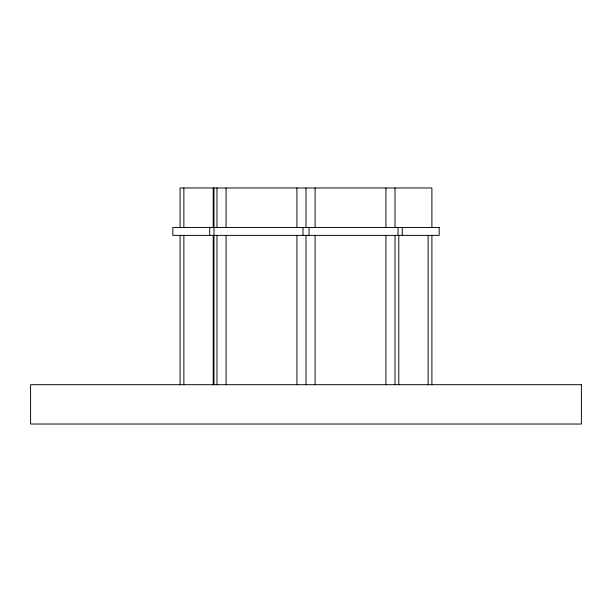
<?xml version="1.0" encoding="UTF-8"?>
<svg xmlns="http://www.w3.org/2000/svg" width="612" height="612" viewBox="0 0 612 612"><rect width="100%" height="100%" fill="white"/><g stroke="black" fill="none" stroke-linecap="round" stroke-linejoin="round"><path stroke-width="0.92" d="M431.896 227.511L431.896 187.968L180.104 187.968L180.104 227.511M431.896 235.383L431.896 384.688M428.132 235.383L428.132 384.688M402.291 227.511L402.291 235.383M398.787 235.383L398.787 384.688M398.037 227.511L398.037 235.383M395.023 187.968L395.023 227.511M395.023 235.383L395.023 384.688M385.935 187.968L385.935 227.511M385.935 235.383L385.935 384.688M315.088 187.968L315.088 227.511M315.088 235.383L315.088 384.688M309.014 227.511L309.014 235.383M306 187.968L306 227.511M306 235.383L306 384.688M302.986 227.511L302.986 235.383M296.912 187.968L296.912 227.511M296.912 235.383L296.912 384.688M226.065 187.968L226.065 227.511M226.065 235.383L226.065 384.688M216.977 187.968L216.977 227.511M216.977 235.383L216.977 384.688M213.978 187.968L213.978 384.688M213.213 187.968L213.213 227.511M213.213 235.383L213.213 384.688M209.709 227.511L209.709 235.383M183.868 187.968L183.868 227.511M183.868 235.383L183.868 384.688M180.104 235.383L180.104 384.688M439.164 227.511L172.836 227.511L172.836 235.383L439.164 235.383L439.164 227.511M581.4 384.688L30.6 384.688L30.6 424.032L581.4 424.032L581.4 384.688"/></g></svg>
